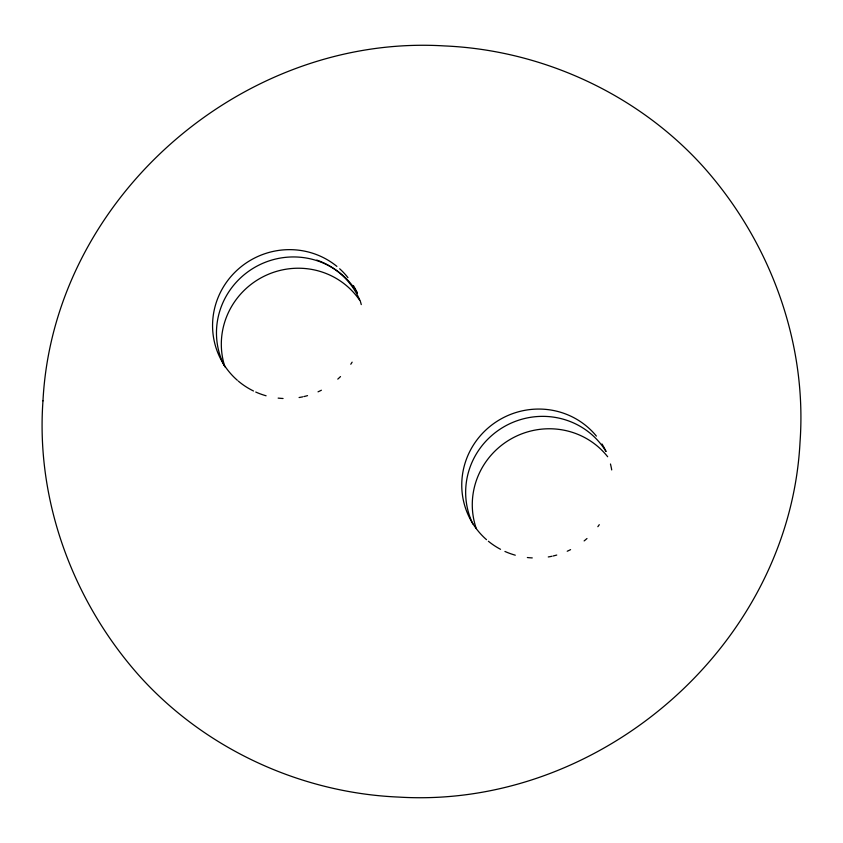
<?xml version="1.0" encoding="UTF-8"?>
<svg xmlns="http://www.w3.org/2000/svg" width="843" height="843" viewBox="0 0 843 843"><rect width="100%" height="100%" fill="white"/><g stroke="black" fill="none" stroke-linecap="round" stroke-linejoin="round"><path stroke-width="1.26" d="M472.881 523.988A75.881 74.058 -28.1 0 1 505.579 425.863A75.881 74.058 -28.1 0 1 605.896 451.279M224.227 365.651A75.881 74.058 -28.1 0 1 256.388 266.441A75.881 74.058 -28.1 0 1 357.327 292.9M601.997 443.976A75.881 74.058 -28.1 0 1 606.001 451.448M610.458 463.998A75.881 74.058 -28.1 0 1 611.712 469.93M599.278 524.673A75.881 74.058 -28.1 0 1 597.845 526.685M586.981 538.519A75.881 74.058 -28.1 0 1 584.136 540.921M570.585 549.636A75.881 74.058 -28.1 0 1 567.223 551.238M556.738 555.052A75.881 74.058 -28.1 0 1 553.134 555.98M551.923 556.254A75.881 74.058 -28.1 0 1 548.277 556.949M532.26 557.908A75.881 74.058 -28.1 0 1 527.349 557.529M515.284 555.189A75.881 74.058 -28.1 0 1 504.925 551.448M500.542 549.309A75.881 74.058 -28.1 0 1 488.371 541.238M486.516 539.678A75.881 74.058 -28.1 0 1 485.663 430.193A75.881 74.058 -28.1 0 1 596.38 436.084M353.428 285.608A75.881 74.058 -28.1 0 1 357.306 293.143M360.277 301.077A75.881 74.058 -28.1 0 1 361.268 304.586M352.121 362.174A75.881 74.058 -28.1 0 1 350.783 364.239M340.509 376.579A75.881 74.058 -28.1 0 1 337.78 379.108M321.394 390.225A75.881 74.058 -28.1 0 1 318.032 391.826M307.537 395.63A75.881 74.058 -28.1 0 1 303.933 396.568M302.732 396.832A75.881 74.058 -28.1 0 1 299.086 397.527M283.069 398.486A75.881 74.058 -28.1 0 1 278.148 398.107M266.093 395.778A75.881 74.058 -28.1 0 1 255.735 392.037M253.522 391.004A75.881 74.058 -28.1 0 1 238.242 381.047M237.326 380.256A75.881 74.058 -28.1 0 1 231.309 276.125A75.881 74.058 -28.1 0 1 336.894 266.388M339.655 268.759A75.881 74.058 -28.1 0 1 347.938 277.61M316.789 260.076A75.881 74.058 -28.1 0 1 359.919 300.424M476.274 528.561A75.881 74.058 -28.1 0 1 512.207 438.265A75.881 74.058 -28.1 0 1 607.666 456.737M224.923 366.863A75.881 74.058 -28.1 0 1 263.996 276.293A75.881 74.058 -28.1 0 1 359.582 300.097M42.972 400.857C35.733 500.879 73.162 601.691 139.59 676.128C205.207 748.995 300.782 792.915 398.591 797.078C600.227 809.48 789.501 644.906 800.028 442.143C807.267 342.121 769.838 241.309 703.41 166.872C637.793 94.005 542.218 50.085 444.409 45.922C242.773 33.52 53.499 198.094 42.972 400.857"/></g></svg>
